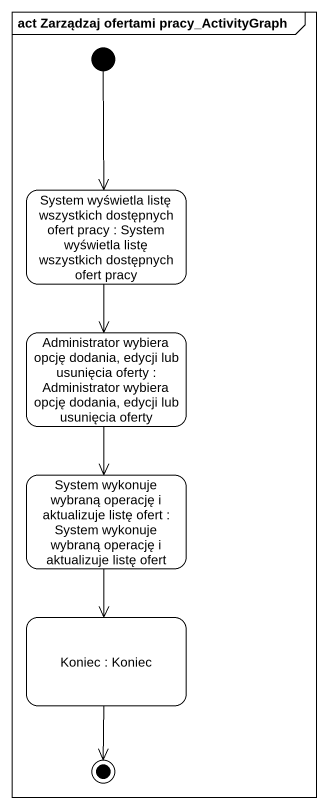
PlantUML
@startuml
mainframe act Zarządzaj ofertami pracy_ActivityGraph
hide empty description
state "System wyświetla listę wszystkich dostępnych ofert pracy : System wyświetla listę wszystkich dostępnych ofert pracy" as System_wyświetla_listę
state "Administrator wybiera opcję dodania, edycji lub usunięcia oferty : Administrator wybiera opcję dodania, edycji lub usunięcia oferty" as Administrator_wybiera_opcję
state "System wykonuje wybraną operację i aktualizuje listę ofert : System wykonuje wybraną operację i aktualizuje listę ofert" as System_wykonuje_wybraną
state "Koniec : Koniec" as Koniec
[*] --> System_wyświetla_listę
System_wyświetla_listę --> Administrator_wybiera_opcję
Administrator_wybiera_opcję --> System_wykonuje_wybraną
System_wykonuje_wybraną --> Koniec
Koniec --> [*]
@enduml
